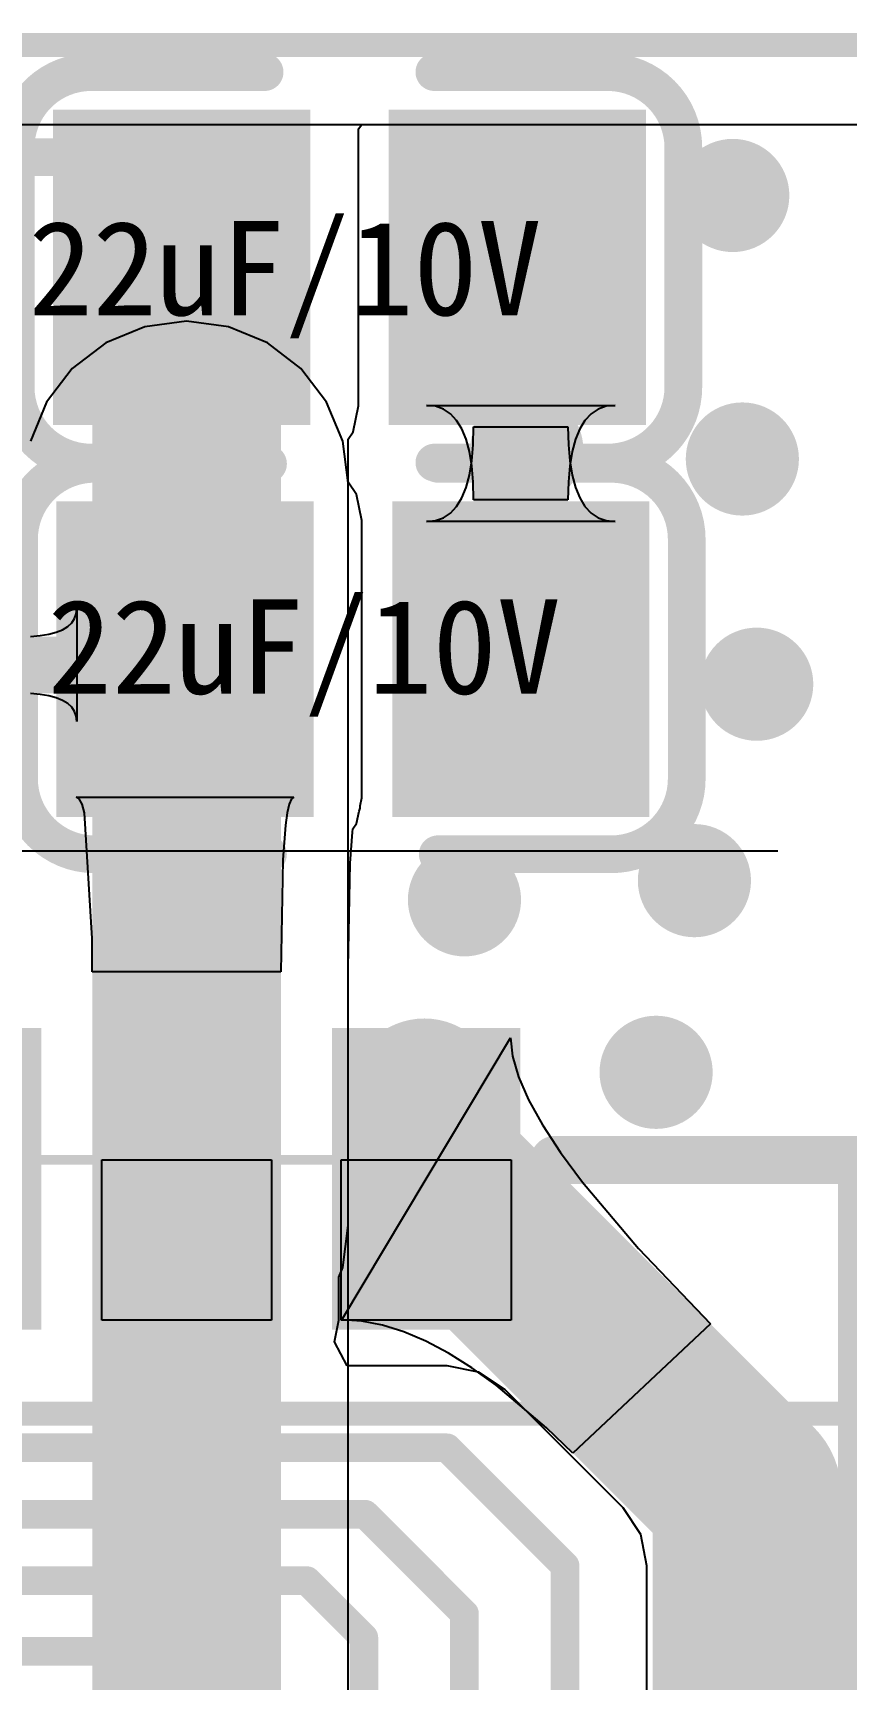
# Model space of a CAD drawing. Header units: millimetres. Extents: x -30 to 3.5, y -1.1 to 91.3.
# Drawn here: x -10.06 to -5.75, y 82.58 to 91.31 of the extents above; entities that cross this region are included whole.
import ezdxf

# ---------------------------------------------------------------- set-up
doc = ezdxf.new("R2010")
doc.units = ezdxf.units.MM
for name, color, linetype in [('BottomLayer', 5, 'Continuous'), ('BottomOverlay', 54, 'Continuous'), ('KeepOutLayer', 6, 'Continuous'), ('Mechanical15', 56, 'Continuous'), ('Mechanical6', 56, 'Continuous'), ('MultiLayer', 9, 'Continuous'), ('TopLayer', 1, 'Continuous'), ('TopOverlay', 2, 'Continuous'), ('TopPaste', 8, 'Continuous'), ('TopSolder', 216, 'Continuous'), ('ViaHoleLayer', 16, 'Continuous')]:
    doc.layers.add(name, color=color, linetype=linetype)

# ---------------------------------------------------------------- blocks, each defined once
blk = doc.blocks.new('WIFIM_SMD_ESP32_S3__WROOM_1_N8_8')
at = {"layer": 'Mechanical15'}
for p, q in [((-9, 8.5047), (-9, 9.4047)), ((-9, 9.4047), (-8.15, 9.4047)), ((-8.15, 9.4047), (-8.15, 8.5047)), ((-9, 8.5047), (-9, 8.5047)), ((-8.15, 8.5047), (-9, 8.5047)), ((-9, 7.2347), (-9, 8.1347)), ((-9, 8.1347), (-8.15, 8.1347)), ((-8.15, 8.1347), (-8.15, 7.2347)), ((-9, 7.2347), (-9, 7.2347)), ((-8.15, 7.2347), (-9, 7.2347))]:
    blk.add_line(p, q, dxfattribs=at)
at = {"layer": 'Mechanical15', "const_width": 0.0508}
blk.add_lwpolyline([(-9, -9.0547), (-9, 16.4453)], dxfattribs=at)
at = {"layer": 'Mechanical6'}
for points, const_width in [([(-9.15, 8.9452, 1), (-9.5498, 8.9452, 1)], 0.4), ([(-9.6498, 8.9452, 1), (-9.4498, 8.9452, 1)], 0.2), ([(-9.25, 8.9452, 1), (-9.05, 8.9452, 1)], 0.2)]:
    blk.add_lwpolyline(points, format="xyb", close=True, dxfattribs=dict(at, const_width=const_width))
at = {"layer": 'TopLayer'}
for points in [[(-9.6498, 8.5046), (-8.1498, 8.5046), (-9.6498, 9.4046), (-8.1498, 9.4046)], [(-9.6498, 7.2346), (-8.1498, 7.2346), (-9.6498, 8.1346), (-8.1498, 8.1346)]]:
    blk.add_solid(points, dxfattribs=at)
at = {"layer": 'TopOverlay', "const_width": 0.254}
for points in [[(-9, 10.9953), (-9, 16.4452)], [(9, 11.265), (-9, 11.265)], [(-9, 9.6357), (-9, 11.0452)]]:
    blk.add_lwpolyline(points, dxfattribs=at)
at = {"layer": 'TopOverlay', "const_width": 0.127}
for points in [[(-9.0635, 11.265, 1), (-8.9365, 11.265, 1)], [(-9.0635, 11.0452, 1), (-8.9365, 11.0452, 1)], [(-9.0635, 10.9953, 1), (-8.9365, 10.9953, 1)], [(-9.0635, 9.6357, 1), (-8.9365, 9.6357, 1)]]:
    blk.add_lwpolyline(points, format="xyb", close=True, dxfattribs=at)
at = {"layer": 'TopPaste'}
for points in [[(-9.6498, 8.5046), (-8.1498, 8.5046), (-9.6498, 9.4046), (-8.1498, 9.4046)], [(-9.6498, 7.2346), (-8.1498, 7.2346), (-9.6498, 8.1346), (-8.1498, 8.1346)]]:
    blk.add_solid(points, dxfattribs=at)
at = {"layer": 'TopSolder'}
for points in [[(-9.6998, 8.4546), (-8.0998, 8.4546), (-9.6998, 9.4547), (-8.0998, 9.4547)], [(-9.6998, 7.1846), (-8.0998, 7.1846), (-9.6998, 8.1847), (-8.0998, 8.1847)], [(-9.6998, 5.9146), (-8.0998, 5.9146), (-9.6998, 6.9147), (-8.0998, 6.9147)]]:
    blk.add_solid(points, dxfattribs=at)
blk = doc.blocks.new('18650_BATTERY_B_27')
at = {"layer": 'BottomOverlay', "const_width": 0.127}
blk.add_lwpolyline([(-76.5302, -21), (-76.5302, 0)], dxfattribs=at)
blk = doc.blocks.new('LC_0805_C_51')
at = {"layer": 'TopLayer'}
for points in [[(-1.47, -0.735), (-0.31, -0.735), (-1.47, 0.735), (-0.31, 0.735)], [(0.31, -0.735), (1.47, -0.735), (0.31, 0.735), (1.47, 0.735)]]:
    blk.add_solid(points, dxfattribs=at)
at = {"layer": 'TopOverlay', "const_width": 0.2}
for points in [[(-1.77, 0.635, -0.414214), (-1.37, 1.035)], [(1.37, 1.035, -0.414213), (1.77, 0.635)], [(-1.37, -1.035, -0.414213), (-1.77, -0.635)], [(1.77, -0.635, -0.414214), (1.37, -1.035)]]:
    blk.add_lwpolyline(points, format="xyb", dxfattribs=at)
for points in [[(-1.37, 1.035), (-0.45, 1.035)], [(0.45, 1.035), (1.37, 1.035)], [(-1.77, -0.635), (-1.77, 0.635)], [(1.77, -0.635), (1.77, 0.635)], [(-1.37, -1.035), (-0.45, -1.035)], [(0.45, -1.035), (1.37, -1.035)]]:
    blk.add_lwpolyline(points, dxfattribs=at)
at = {"layer": 'TopOverlay', "const_width": 0.1}
for points in [[(-1.42, 1.035, 1), (-1.32, 1.035, 1)], [(-1.42, 1.035, 1), (-1.32, 1.035, 1)], [(-0.5, 1.035, 1), (-0.4, 1.035, 1)], [(0.4, 1.035, 1), (0.5, 1.035, 1)], [(1.32, 1.035, 1), (1.42, 1.035, 1)], [(1.32, 1.035, 1), (1.42, 1.035, 1)], [(-1.82, 0.635, 1), (-1.72, 0.635, 1)], [(-1.82, 0.635, 1), (-1.72, 0.635, 1)], [(1.72, 0.635, 1), (1.82, 0.635, 1)], [(1.72, 0.635, 1), (1.82, 0.635, 1)], [(-1.82, -0.635, 1), (-1.72, -0.635, 1)], [(-1.82, -0.635, 1), (-1.72, -0.635, 1)], [(1.72, -0.635, 1), (1.82, -0.635, 1)], [(1.72, -0.635, 1), (1.82, -0.635, 1)], [(-1.42, -1.035, 1), (-1.32, -1.035, 1)], [(-1.42, -1.035, 1), (-1.32, -1.035, 1)], [(-0.5, -1.035, 1), (-0.4, -1.035, 1)], [(0.4, -1.035, 1), (0.5, -1.035, 1)], [(1.32, -1.035, 1), (1.42, -1.035, 1)], [(1.32, -1.035, 1), (1.42, -1.035, 1)]]:
    blk.add_lwpolyline(points, format="xyb", close=True, dxfattribs=at)
at = {"layer": 'TopPaste'}
for points in [[(-1.47, -0.735), (-0.31, -0.735), (-1.47, 0.735), (-0.31, 0.735)], [(0.31, -0.735), (1.47, -0.735), (0.31, 0.735), (1.47, 0.735)]]:
    blk.add_solid(points, dxfattribs=at)
at = {"layer": 'TopSolder'}
for points in [[(-1.5716, -0.8366), (-0.2084, -0.8366), (-1.5716, 0.8366), (-0.2084, 0.8366)], [(0.2084, -0.8366), (1.5716, -0.8366), (0.2084, 0.8366), (1.5716, 0.8366)]]:
    blk.add_solid(points, dxfattribs=at)
blk = doc.blocks.new('LC_0805_C_52')
at = {"layer": 'TopLayer'}
for points in [[(-1.47, -0.735), (-0.31, -0.735), (-1.47, 0.735), (-0.31, 0.735)], [(0.31, -0.735), (1.47, -0.735), (0.31, 0.735), (1.47, 0.735)]]:
    blk.add_solid(points, dxfattribs=at)
at = {"layer": 'TopOverlay', "const_width": 0.2}
for points in [[(-1.77, 0.635, -0.414214), (-1.37, 1.035)], [(1.37, 1.035, -0.414213), (1.77, 0.635)], [(-1.37, -1.035, -0.414213), (-1.77, -0.635)], [(1.77, -0.635, -0.414214), (1.37, -1.035)]]:
    blk.add_lwpolyline(points, format="xyb", dxfattribs=at)
for points in [[(-1.37, 1.035), (-0.45, 1.035)], [(0.45, 1.035), (1.37, 1.035)], [(-1.77, -0.635), (-1.77, 0.635)], [(1.77, -0.635), (1.77, 0.635)], [(-1.37, -1.035), (-0.45, -1.035)], [(0.45, -1.035), (1.37, -1.035)]]:
    blk.add_lwpolyline(points, dxfattribs=at)
at = {"layer": 'TopOverlay', "const_width": 0.1}
for points in [[(-1.42, 1.035, 1), (-1.32, 1.035, 1)], [(-1.42, 1.035, 1), (-1.32, 1.035, 1)], [(-0.5, 1.035, 1), (-0.4, 1.035, 1)], [(0.4, 1.035, 1), (0.5, 1.035, 1)], [(1.32, 1.035, 1), (1.42, 1.035, 1)], [(1.32, 1.035, 1), (1.42, 1.035, 1)], [(-1.82, 0.635, 1), (-1.72, 0.635, 1)], [(-1.82, 0.635, 1), (-1.72, 0.635, 1)], [(1.72, 0.635, 1), (1.82, 0.635, 1)], [(1.72, 0.635, 1), (1.82, 0.635, 1)], [(-1.82, -0.635, 1), (-1.72, -0.635, 1)], [(-1.82, -0.635, 1), (-1.72, -0.635, 1)], [(1.72, -0.635, 1), (1.82, -0.635, 1)], [(1.72, -0.635, 1), (1.82, -0.635, 1)], [(-1.42, -1.035, 1), (-1.32, -1.035, 1)], [(-1.42, -1.035, 1), (-1.32, -1.035, 1)], [(-0.5, -1.035, 1), (-0.4, -1.035, 1)], [(0.4, -1.035, 1), (0.5, -1.035, 1)], [(1.32, -1.035, 1), (1.42, -1.035, 1)], [(1.32, -1.035, 1), (1.42, -1.035, 1)]]:
    blk.add_lwpolyline(points, format="xyb", close=True, dxfattribs=at)
at = {"layer": 'TopPaste'}
for points in [[(-1.47, -0.735), (-0.31, -0.735), (-1.47, 0.735), (-0.31, 0.735)], [(0.31, -0.735), (1.47, -0.735), (0.31, 0.735), (1.47, 0.735)]]:
    blk.add_solid(points, dxfattribs=at)
at = {"layer": 'TopSolder'}
for points in [[(-1.5716, -0.8366), (-0.2084, -0.8366), (-1.5716, 0.8366), (-0.2084, 0.8366)], [(0.2084, -0.8366), (1.5716, -0.8366), (0.2084, 0.8366), (1.5716, 0.8366)]]:
    blk.add_solid(points, dxfattribs=at)

msp = doc.modelspace()

# ---------------------------------------------------------------- linework, layer by layer
at = {"layer": 'BottomLayer'}
for p, q in [((-25.0212, 90.826), (-4.1961, 90.826)), ((-9.4675, 89.7535), (-9.6743, 89.6679)), ((-9.2456, 89.7827), (-9.4675, 89.7535)), ((-9.0237, 89.7535), (-9.2456, 89.7827)), ((-8.8169, 89.6679), (-9.0237, 89.7535)), ((-9.6743, 89.6679), (-9.8518, 89.5316)), ((-8.6394, 89.5316), (-8.8169, 89.6679)), ((-9.8518, 89.5316), (-9.9881, 89.3541)), ((-8.5031, 89.3541), (-8.6394, 89.5316)), ((-9.9881, 89.3541), (-10.0737, 89.1473)), ((-8.4175, 89.1473), (-8.5031, 89.3541)), ((-8.3883, 88.9254), (-8.4175, 89.1473)), ((-8.3883, 86.3346), (-8.3883, 88.9254)), ((-8.3883, 75.8952), (-8.3883, 86.3346))]:
    msp.add_line(p, q, dxfattribs=at)
for points, const_width in [([(-6.5, 90.4494, 1), (-6.2, 90.4494, 1)], 0.3), ([(-9.4956, 88.9254, 1), (-8.9956, 88.9254, 1)], 0.5), ([(-7.5922, 89.1032, 1), (-7.2922, 89.1032, 1)], 0.3), ([(-6.4492, 89.0524, 1), (-6.1492, 89.0524, 1)], 0.3), ([(-9.3956, 88.9254, 1), (-9.0956, 88.9254, 1)], 0.3), ([(-6.373, 87.8586, 1), (-6.073, 87.8586, 1)], 0.3), ([(-6.7032, 86.8172, 1), (-6.4032, 86.8172, 1)], 0.3), ([(-7.9224, 86.7156, 1), (-7.6224, 86.7156, 1)], 0.3), ([(-9.4956, 86.3346, 1), (-8.9956, 86.3346, 1)], 0.5), ([(-9.4956, 86.3346, 1), (-8.9956, 86.3346, 1)], 0.5), ([(-9.4456, 86.3346, 1), (-9.0456, 86.3346, 1)], 0.4), ([(-6.9064, 85.8012, 1), (-6.6064, 85.8012, 1)], 0.3), ([(-7.2874, 84.5058, 1), (-6.9874, 84.5058, 1)], 0.3), ([(-6.627, 83.947, 1), (-6.327, 83.947, 1)], 0.3), ([(-6.373, 82.9818, 1), (-6.073, 82.9818, 1)], 0.3)]:
    msp.add_lwpolyline(points, format="xyb", close=True, dxfattribs=dict(at, const_width=const_width))
at = {"layer": 'BottomLayer', "const_width": 1}
for points in [[(-9.2456, 86.3346), (-9.2456, 88.9254)], [(-9.2456, 75.8952), (-9.2456, 86.3346)]]:
    msp.add_lwpolyline(points, dxfattribs=at)
at = {"layer": 'BottomOverlay'}
msp.add_line((-11.2522, 86.9751), (-6.1104, 86.9751), dxfattribs=at)
at = {"layer": 'KeepOutLayer', "const_width": 0.127}
msp.add_lwpolyline([(-26.9748, 91.2476), (-2.032, 91.2476)], dxfattribs=at)
at = {"layer": 'MultiLayer'}
for points, const_width in [([(-6.5, 90.4494, 1), (-6.2, 90.4494, 1)], 0.3), ([(-7.5922, 89.1032, 1), (-7.2922, 89.1032, 1)], 0.3), ([(-6.4492, 89.0524, 1), (-6.1492, 89.0524, 1)], 0.3), ([(-9.3956, 88.9254, 1), (-9.0956, 88.9254, 1)], 0.3), ([(-6.373, 87.8586, 1), (-6.073, 87.8586, 1)], 0.3), ([(-6.7032, 86.8172, 1), (-6.4032, 86.8172, 1)], 0.3), ([(-7.9224, 86.7156, 1), (-7.6224, 86.7156, 1)], 0.3), ([(-9.4456, 86.3346, 1), (-9.0456, 86.3346, 1)], 0.4), ([(-6.9064, 85.8012, 1), (-6.6064, 85.8012, 1)], 0.3), ([(-7.2874, 84.5058, 1), (-6.9874, 84.5058, 1)], 0.3), ([(-6.627, 83.947, 1), (-6.327, 83.947, 1)], 0.3), ([(-6.373, 82.9818, 1), (-6.073, 82.9818, 1)], 0.3)]:
    msp.add_lwpolyline(points, format="xyb", close=True, dxfattribs=dict(at, const_width=const_width))
at = {"layer": 'TopLayer'}
for p, q in [((-8.3351, 90.8034), (-8.3166, 90.826)), ((-8.3351, 89.3334), (-8.3351, 90.8034)), ((-8.3166, 90.826), (-4.1961, 90.826)), ((-8.3623, 89.1968), (-8.3351, 89.3334)), ((-7.9265, 89.3317), (-7.974, 89.3367)), ((-7.974, 89.3367), (-6.974, 89.3367)), ((-7.884, 89.3167), (-7.9265, 89.3317)), ((-7.8465, 89.2917), (-7.884, 89.3167)), ((-7.814, 89.2567), (-7.8465, 89.2917)), ((-7.1015, 89.2917), (-7.134, 89.2567)), ((-7.064, 89.3167), (-7.1015, 89.2917)), ((-7.0215, 89.3317), (-7.064, 89.3167)), ((-6.974, 89.3367), (-7.0215, 89.3317)), ((-8.3883, 89.158), (-8.3623, 89.1968)), ((-7.7865, 89.2117), (-7.814, 89.2567)), ((-7.764, 89.1567), (-7.7865, 89.2117)), ((-7.7265, 89.1281), (-7.724, 89.2237)), ((-7.724, 89.2237), (-7.224, 89.2237)), ((-7.224, 89.2237), (-7.2215, 89.1281)), ((-7.1615, 89.2117), (-7.184, 89.1567)), ((-7.134, 89.2567), (-7.1615, 89.2117)), ((-8.3883, 88.9294), (-8.3883, 89.158)), ((-7.7465, 89.0917), (-7.764, 89.1567)), ((-7.734, 89.0426), (-7.7265, 89.1281)), ((-7.2215, 89.1281), (-7.214, 89.0426)), ((-7.184, 89.1567), (-7.2015, 89.0917)), ((-7.734, 89.0167), (-7.7465, 89.0917)), ((-7.7465, 88.9671), (-7.734, 89.0426)), ((-7.7265, 88.9317), (-7.734, 89.0167)), ((-7.214, 89.0167), (-7.2215, 88.9317)), ((-7.2015, 89.0917), (-7.214, 89.0167)), ((-7.214, 89.0426), (-7.2015, 88.9671)), ((-8.3443, 88.8636), (-8.3883, 88.9294)), ((-7.764, 88.9018), (-7.7465, 88.9671)), ((-7.724, 88.8367), (-7.7265, 88.9317)), ((-7.2215, 88.9317), (-7.224, 88.8367)), ((-7.2015, 88.9671), (-7.184, 88.9018)), ((-8.3171, 88.727), (-8.3443, 88.8636)), ((-7.814, 88.8011), (-7.7865, 88.8464)), ((-7.7865, 88.8464), (-7.764, 88.9018)), ((-7.224, 88.8367), (-7.724, 88.8367)), ((-7.184, 88.9018), (-7.1615, 88.8464)), ((-7.1615, 88.8464), (-7.134, 88.8011)), ((-7.884, 88.7408), (-7.8465, 88.7659)), ((-7.8465, 88.7659), (-7.814, 88.8011)), ((-7.134, 88.8011), (-7.1015, 88.7659)), ((-7.1015, 88.7659), (-7.064, 88.7408)), ((-8.3171, 87.257), (-8.3171, 88.727)), ((-7.974, 88.7207), (-7.9265, 88.7257)), ((-6.974, 88.7207), (-7.974, 88.7207)), ((-7.9265, 88.7257), (-7.884, 88.7408)), ((-7.064, 88.7408), (-7.0215, 88.7257)), ((-7.0215, 88.7257), (-6.974, 88.7207)), ((-9.8398, 88.2062), (-9.8307, 88.2317)), ((-9.8307, 88.2317), (-9.8276, 88.2602)), ((-9.8276, 88.2602), (-9.8276, 87.6602)), ((-9.9367, 88.1342), (-9.9034, 88.1477)), ((-9.9034, 88.1477), (-9.8761, 88.1642)), ((-9.8761, 88.1642), (-9.8549, 88.1837)), ((-9.8549, 88.1837), (-9.8398, 88.2062)), ((-10.0731, 88.1117), (-10.0216, 88.1162)), ((-10.0216, 88.1162), (-9.9761, 88.1237)), ((-9.9761, 88.1237), (-9.9367, 88.1342)), ((-10.0216, 87.8042), (-10.0731, 87.8087)), ((-9.9761, 87.7967), (-10.0216, 87.8042)), ((-9.9367, 87.7862), (-9.9761, 87.7967)), ((-9.9034, 87.7727), (-9.9367, 87.7862)), ((-9.8761, 87.7562), (-9.9034, 87.7727)), ((-9.8549, 87.7367), (-9.8761, 87.7562)), ((-9.8398, 87.7142), (-9.8549, 87.7367)), ((-9.8307, 87.6887), (-9.8398, 87.7142)), ((-9.8276, 87.6602), (-9.8307, 87.6887)), ((-9.8145, 87.251), (-9.8307, 87.2603)), ((-9.8307, 87.2603), (-8.6773, 87.2603)), ((-9.8001, 87.2233), (-9.8145, 87.251)), ((-9.7873, 87.177), (-9.8001, 87.2233)), ((-9.7465, 86.5105), (-9.7873, 87.177)), ((-8.7121, 87.177), (-8.721, 87.1122)), ((-8.7019, 87.2233), (-8.7121, 87.177)), ((-8.6903, 87.251), (-8.7019, 87.2233)), ((-8.6773, 87.2603), (-8.6903, 87.251)), ((-8.3443, 87.1204), (-8.3314, 87.1855)), ((-8.3314, 87.1855), (-8.3253, 87.2014)), ((-8.3257, 87.2139), (-8.3171, 87.257)), ((-8.3253, 87.2014), (-8.3257, 87.2139)), ((-8.721, 87.1122), (-8.7347, 86.927)), ((-8.3659, 87.0748), (-8.3637, 87.0915)), ((-8.3637, 87.0915), (-8.3443, 87.1204)), ((-8.3781, 86.9106), (-8.3659, 87.0748)), ((-8.7347, 86.927), (-8.7456, 86.3346)), ((-8.3883, 86.3572), (-8.3781, 86.9106)), ((-9.7456, 86.3346), (-9.7465, 86.5105)), ((-8.7456, 86.3346), (-9.7456, 86.3346)), ((-8.3883, 84.9884), (-8.3883, 86.3572)), ((-8.4223, 84.4899), (-7.5289, 85.9833)), ((-7.5289, 85.9833), (-7.5183, 85.8862)), ((-7.5183, 85.8862), (-7.4865, 85.777)), ((-7.4865, 85.777), (-7.4334, 85.6557)), ((-7.4334, 85.6557), (-7.3592, 85.5223)), ((-7.3592, 85.5223), (-7.2637, 85.3768)), ((-7.2637, 85.3768), (-7.1471, 85.2192)), ((-7.1471, 85.2192), (-6.8501, 84.8676)), ((-8.4175, 84.7665), (-8.3883, 84.9884)), ((-6.8501, 84.8676), (-6.4682, 84.4675)), ((-8.4387, 84.7152), (-8.4175, 84.7665)), ((-8.4387, 84.4866), (-8.4387, 84.7152)), ((-8.4616, 84.3719), (-8.4387, 84.4866)), ((-8.3169, 84.4828), (-8.4223, 84.4899)), ((-8.2077, 84.4616), (-8.3169, 84.4828)), ((-8.0947, 84.4262), (-8.2077, 84.4616)), ((-7.9779, 84.3767), (-8.0947, 84.4262)), ((-6.4682, 84.4675), (-7.1977, 83.7828)), ((-8.395, 84.2449), (-8.4616, 84.3719)), ((-7.8574, 84.3131), (-7.9779, 84.3767)), ((-7.733, 84.2353), (-7.8574, 84.3131)), ((-7.8646, 84.2449), (-8.395, 84.2449)), ((-7.6983, 84.2118), (-7.8646, 84.2449)), ((-7.6049, 84.1434), (-7.733, 84.2353)), ((-7.5574, 84.1177), (-7.6983, 84.2118)), ((-7.3372, 83.9171), (-7.6049, 84.1434)), ((-6.9319, 83.4921), (-7.5574, 84.1177)), ((-7.1977, 83.7828), (-7.3372, 83.9171)), ((-6.8377, 83.3512), (-6.9319, 83.4921)), ((-6.8047, 83.185), (-6.8377, 83.3512)), ((-6.8047, 69.2893), (-6.8047, 83.185)), ((-6.8047, 83.185), (-6.8047, 83.185))]:
    msp.add_line(p, q, dxfattribs=at)
for points, const_width in [([(-14.351, 90.6526), (-9.8562, 90.6526)], 0.2), ([(-9.8562, 90.6526), (-9.272, 90.0684)], 0.2), ([(-9.2456, 88.9254), (-9.2456, 90.0684)], 1), ([(-7.492, 90.0684), (-7.474, 90.0504)], 0.5), ([(-7.474, 87.992), (-7.474, 90.0504)], 0.5), ([(-9.2456, 87.992), (-9.2456, 88.9254)], 1), ([(-9.2456, 86.3346), (-9.2456, 87.992)], 1), ([(-9.2774, 87.9602), (-9.2456, 87.992)], 0.3), ([(-10.7324, 87.9602), (-9.2774, 87.9602)], 0.3), ([(-9.2456, 85.2366), (-9.2456, 86.3346)], 1), ([(-9.2456, 84.9884), (-9.2456, 85.2366)], 1), ([(-7.874, 85.1662), (-6.2738, 83.566)], 1), ([(-6.2738, 67.8942), (-6.2738, 83.566)], 1), ([(-10.7348, 83.8106), (-7.8646, 83.8106)], 0.152), ([(-7.8646, 83.8106), (-7.239, 83.185)], 0.152), ([(-11.7036, 83.4586), (-8.3, 83.4586)], 0.152), ([(-8.3, 83.4586), (-7.7724, 82.931)], 0.152), ([(-7.239, 68.8594), (-7.239, 83.185)], 0.152), ([(-12.5159, 83.1066), (-8.6084, 83.1066)], 0.152), ([(-8.6084, 83.1066), (-8.3058, 82.804)], 0.152), ([(-7.7724, 69.4436), (-7.7724, 82.931)], 0.152), ([(-8.3058, 70.2564), (-8.3058, 82.804)], 0.152), ([(-13.4114, 82.732), (-9.2244, 82.732)], 0.152), ([(-9.2244, 82.732), (-8.8392, 82.3468)], 0.152)]:
    msp.add_lwpolyline(points, dxfattribs=dict(at, const_width=const_width))
for points, const_width in [([(-9.9062, 90.6526, 1), (-9.8062, 90.6526, 1)], 0.1), ([(-9.9062, 90.6526, 1), (-9.8062, 90.6526, 1)], 0.1), ([(-6.5, 90.4494, 1), (-6.2, 90.4494, 1)], 0.3), ([(-9.4956, 90.0684, 1), (-8.9956, 90.0684, 1)], 0.5), ([(-7.617, 90.0684, 1), (-7.367, 90.0684, 1)], 0.25), ([(-7.599, 90.0504, 1), (-7.349, 90.0504, 1)], 0.25), ([(-7.599, 90.0504, 1), (-7.349, 90.0504, 1)], 0.25), ([(-9.322, 90.0684, 1), (-9.222, 90.0684, 1)], 0.1), ([(-9.4956, 88.9254, 1), (-8.9956, 88.9254, 1)], 0.5), ([(-9.4956, 88.9254, 1), (-8.9956, 88.9254, 1)], 0.5), ([(-7.5922, 89.1032, 1), (-7.2922, 89.1032, 1)], 0.3), ([(-6.4492, 89.0524, 1), (-6.1492, 89.0524, 1)], 0.3), ([(-9.3956, 88.9254, 1), (-9.0956, 88.9254, 1)], 0.3), ([(-9.4956, 87.992, 1), (-8.9956, 87.992, 1)], 0.5), ([(-9.4956, 87.992, 1), (-8.9956, 87.992, 1)], 0.5), ([(-7.599, 87.992, 1), (-7.349, 87.992, 1)], 0.25), ([(-9.3206, 87.992, 1), (-9.1706, 87.992, 1)], 0.15), ([(-6.373, 87.8586, 1), (-6.073, 87.8586, 1)], 0.3), ([(-9.3524, 87.9602, 1), (-9.2024, 87.9602, 1)], 0.15), ([(-9.3524, 87.9602, 1), (-9.2024, 87.9602, 1)], 0.15), ([(-6.7032, 86.8172, 1), (-6.4032, 86.8172, 1)], 0.3), ([(-7.9224, 86.7156, 1), (-7.6224, 86.7156, 1)], 0.3), ([(-9.4956, 86.3346, 1), (-8.9956, 86.3346, 1)], 0.5), ([(-9.4956, 86.3346, 1), (-8.9956, 86.3346, 1)], 0.5), ([(-9.4456, 86.3346, 1), (-9.0456, 86.3346, 1)], 0.4), ([(-6.9064, 85.8012, 1), (-6.6064, 85.8012, 1)], 0.3), ([(-9.4956, 85.2366, 1), (-8.9956, 85.2366, 1)], 0.5), ([(-9.4956, 85.2366, 1), (-8.9956, 85.2366, 1)], 0.5), ([(-8.124, 85.1662, 1), (-7.624, 85.1662, 1)], 0.5), ([(-9.4956, 84.9884, 1), (-8.9956, 84.9884, 1)], 0.5), ([(-7.2874, 84.5058, 1), (-6.9874, 84.5058, 1)], 0.3), ([(-6.627, 83.947, 1), (-6.327, 83.947, 1)], 0.3), ([(-6.5238, 83.566, 1), (-6.0238, 83.566, 1)], 0.5), ([(-6.5238, 83.566, 1), (-6.0238, 83.566, 1)], 0.5), ([(-7.9026, 83.8106, 1), (-7.8266, 83.8106, 1)], 0.076), ([(-7.9026, 83.8106, 1), (-7.8266, 83.8106, 1)], 0.076), ([(-8.338, 83.4586, 1), (-8.262, 83.4586, 1)], 0.076), ([(-8.338, 83.4586, 1), (-8.262, 83.4586, 1)], 0.076), ([(-7.277, 83.185, 1), (-7.201, 83.185, 1)], 0.076), ([(-7.277, 83.185, 1), (-7.201, 83.185, 1)], 0.076), ([(-6.373, 82.9818, 1), (-6.073, 82.9818, 1)], 0.3), ([(-8.6464, 83.1066, 1), (-8.5704, 83.1066, 1)], 0.076), ([(-8.6464, 83.1066, 1), (-8.5704, 83.1066, 1)], 0.076), ([(-7.8104, 82.931, 1), (-7.7344, 82.931, 1)], 0.076), ([(-7.8104, 82.931, 1), (-7.7344, 82.931, 1)], 0.076), ([(-8.3438, 82.804, 1), (-8.2678, 82.804, 1)], 0.076), ([(-8.3438, 82.804, 1), (-8.2678, 82.804, 1)], 0.076), ([(-9.2624, 82.732, 1), (-9.1864, 82.732, 1)], 0.076), ([(-9.2624, 82.732, 1), (-9.1864, 82.732, 1)], 0.076)]:
    msp.add_lwpolyline(points, format="xyb", close=True, dxfattribs=dict(at, const_width=const_width))
at = {"layer": 'ViaHoleLayer'}
for points, const_width in [([(-6.45, 90.4494, 1), (-6.25, 90.4494, 1)], 0.2), ([(-7.5422, 89.1032, 1), (-7.3422, 89.1032, 1)], 0.2), ([(-6.3992, 89.0524, 1), (-6.1992, 89.0524, 1)], 0.2), ([(-9.3456, 88.9254, 1), (-9.1456, 88.9254, 1)], 0.2), ([(-6.323, 87.8586, 1), (-6.123, 87.8586, 1)], 0.2), ([(-6.6532, 86.8172, 1), (-6.4532, 86.8172, 1)], 0.2), ([(-7.8724, 86.7156, 1), (-7.6724, 86.7156, 1)], 0.2), ([(-9.3706, 86.3346, 1), (-9.1206, 86.3346, 1)], 0.25), ([(-6.8564, 85.8012, 1), (-6.6564, 85.8012, 1)], 0.2), ([(-7.2374, 84.5058, 1), (-7.0374, 84.5058, 1)], 0.2), ([(-6.577, 83.947, 1), (-6.377, 83.947, 1)], 0.2), ([(-6.323, 82.9818, 1), (-6.123, 82.9818, 1)], 0.2)]:
    msp.add_lwpolyline(points, format="xyb", close=True, dxfattribs=dict(at, const_width=const_width))

# ---------------------------------------------------------------- block references
for name, p, rotation in [('LC_0805_C_51', (-8.382, 90.0684), 360), ('18650_BATTERY_B_27', (-3.9564, 7.4616), 270), ('LC_0805_C_52', (-8.364, 87.992), 360), ('WIFIM_SMD_ESP32_S3__WROOM_1_N8_8', (-16.9302, 76.3368), 270)]:
    msp.add_blockref(name, p, dxfattribs=dict(rotation=rotation))

# ---------------------------------------------------------------- texts
at = {"layer": 'TopOverlay'}
for p in [(-10.0838, 89.8144), (-9.9822, 87.8078)]:
    msp.add_text('22uF/10V', height=0.5, dxfattribs=at).set_placement(p)

doc.saveas('drawing.dxf')
